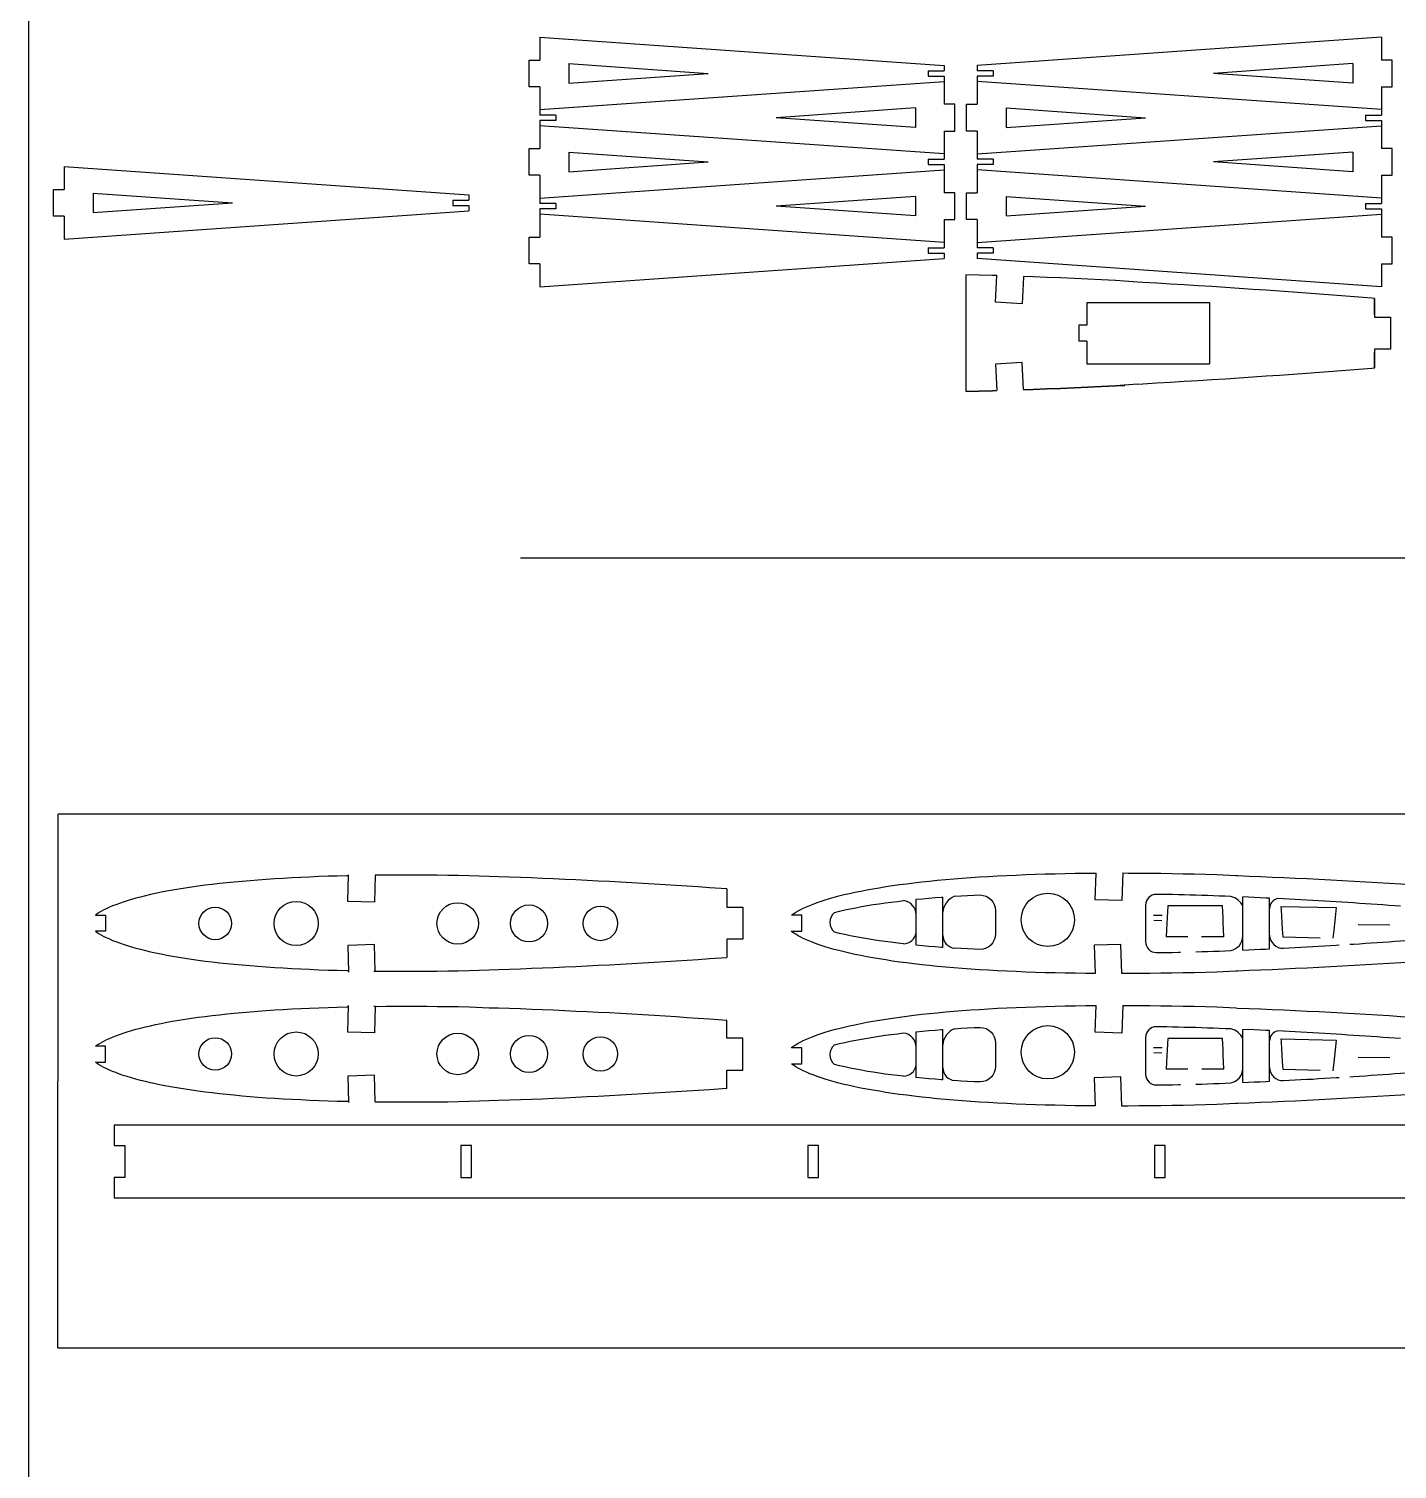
# Model space of a CAD drawing. Header units: inches. Extents: x 14 to 1585, y 4 to 1231.
# Drawn here: x 14.5 to 270.9, y 348.2 to 618.1 of the extents above; entities that cross this region are included whole.
import ezdxf

# ---------------------------------------------------------------- set-up
doc = ezdxf.new("R2010")
doc.units = ezdxf.units.IN
doc.header["$MEASUREMENT"] = 0
doc.layers.add('7', color=1, linetype='Continuous')
doc.layers.add('LAYER01', color=7, linetype='Continuous')

msp = doc.modelspace()

# ---------------------------------------------------------------- linework, layer by layer
for p, q in [((110.23, 616.51), (186.03, 611.21)), ((267.99, 616.51), (192.2, 611.21)), ((115.64, 611.54), (115.64, 607.89)), ((115.64, 611.54), (141.75, 609.71)), ((183.03, 610.21), (183.03, 609.21)), ((183.03, 610.21), (186.03, 610.21)), ((186.03, 611.21), (186.03, 610.21)), ((192.2, 611.21), (192.2, 610.21)), ((195.2, 610.21), (192.2, 610.21)), ((195.2, 610.21), (195.2, 609.21)), ((262.59, 611.54), (236.47, 609.71)), ((262.59, 611.54), (262.59, 607.89)), ((110.23, 602.91), (186.03, 608.21)), ((115.64, 607.89), (141.75, 609.71)), ((183.03, 609.21), (186.03, 609.21)), ((186.03, 609.21), (186.03, 608.21)), ((186.03, 609.21), (186.03, 608.21)), ((192.2, 609.21), (192.2, 608.21)), ((195.2, 609.21), (192.2, 609.21)), ((192.2, 609.21), (192.2, 608.21)), ((267.99, 602.91), (192.2, 608.21)), ((262.59, 607.89), (236.47, 609.71)), ((110.23, 602.91), (110.23, 601.91)), ((110.23, 602.91), (110.23, 601.91)), ((113.23, 601.91), (110.23, 601.91)), ((113.23, 601.91), (113.23, 600.91)), ((180.62, 603.24), (154.5, 601.41)), ((180.62, 603.24), (180.62, 599.59)), ((197.61, 603.24), (197.61, 599.59)), ((197.61, 603.24), (223.72, 601.41)), ((264.99, 601.91), (264.99, 600.91)), ((264.99, 601.91), (267.99, 601.91)), ((267.99, 602.91), (267.99, 601.91)), ((267.99, 602.91), (267.99, 601.91)), ((110.23, 600.91), (110.23, 599.91)), ((110.23, 600.91), (110.23, 599.91)), ((113.23, 600.91), (110.23, 600.91)), ((186.03, 594.61), (110.23, 599.91)), ((180.62, 599.59), (154.5, 601.41)), ((192.2, 594.61), (267.99, 599.91)), ((197.61, 599.59), (223.72, 601.41)), ((264.99, 600.91), (267.99, 600.91)), ((267.99, 600.91), (267.99, 599.91)), ((267.99, 600.91), (267.99, 599.91)), ((115.64, 594.94), (115.64, 591.29)), ((115.64, 594.94), (141.75, 593.11)), ((186.03, 594.61), (186.03, 593.61)), ((192.2, 594.61), (192.2, 593.61)), ((262.59, 594.94), (236.47, 593.11)), ((262.59, 594.94), (262.59, 591.29)), ((21.11, 592.25), (96.91, 586.95)), ((110.23, 586.31), (186.03, 591.61)), ((115.64, 591.29), (141.75, 593.11)), ((183.03, 593.61), (183.03, 592.61)), ((183.03, 593.61), (186.03, 593.61)), ((183.03, 592.61), (186.03, 592.61)), ((186.03, 592.61), (186.03, 591.61)), ((195.2, 593.61), (192.2, 593.61)), ((192.2, 592.61), (192.2, 591.61)), ((195.2, 592.61), (192.2, 592.61)), ((267.99, 586.31), (192.2, 591.61)), ((195.2, 593.61), (195.2, 592.61)), ((262.59, 591.29), (236.47, 593.11)), ((26.52, 587.28), (26.52, 583.62)), ((26.52, 587.28), (52.64, 585.45)), ((93.91, 585.95), (93.91, 584.95)), ((93.91, 585.95), (96.91, 585.95)), ((96.91, 586.95), (96.91, 585.95)), ((110.23, 586.31), (110.23, 585.31)), ((110.23, 586.31), (110.23, 585.31)), ((180.62, 586.64), (154.5, 584.81)), ((180.62, 586.64), (180.62, 582.99)), ((197.61, 586.64), (197.61, 582.99)), ((197.61, 586.64), (223.72, 584.81)), ((267.99, 586.31), (267.99, 585.31)), ((267.99, 586.31), (267.99, 585.31)), ((21.11, 578.65), (96.91, 583.95)), ((26.52, 583.62), (52.64, 585.45)), ((93.91, 584.95), (96.91, 584.95)), ((96.91, 584.95), (96.91, 583.95)), ((113.23, 585.31), (110.23, 585.31)), ((110.23, 584.31), (110.23, 583.31)), ((110.23, 584.31), (110.23, 583.31)), ((113.23, 584.31), (110.23, 584.31)), ((186.03, 578.01), (110.23, 583.31)), ((113.23, 585.31), (113.23, 584.31)), ((180.62, 582.99), (154.5, 584.81)), ((192.2, 578.01), (267.99, 583.31)), ((197.61, 582.99), (223.72, 584.81)), ((264.99, 585.31), (264.99, 584.31)), ((264.99, 585.31), (267.99, 585.31)), ((264.99, 584.31), (267.99, 584.31)), ((267.99, 584.31), (267.99, 583.31)), ((267.99, 584.31), (267.99, 583.31)), ((186.03, 578.01), (186.03, 577.01)), ((192.2, 578.01), (192.2, 577.01)), ((110.23, 569.71), (186.03, 575.01)), ((183.03, 577.01), (183.03, 576.01)), ((183.03, 577.01), (186.03, 577.01)), ((183.03, 576.01), (186.03, 576.01)), ((186.03, 576.01), (186.03, 575.01)), ((195.2, 577.01), (192.2, 577.01)), ((192.2, 576.01), (192.2, 575.01)), ((195.2, 576.01), (192.2, 576.01)), ((267.99, 569.71), (192.2, 575.01)), ((195.2, 577.01), (195.2, 576.01)), ((106.62, 518.92), (1106.62, 518.92)), ((19.92, 370.88), (19.95, 470.88)), ((1019.92, 470.88), (19.95, 470.88)), ((225.22, 451.98), (226.86, 451.98)), ((225.3, 451.03), (226.83, 451.01)), ((263.6, 450.2), (269.53, 450.14)), ((225.23, 427.17), (226.86, 427.17)), ((225.3, 426.22), (226.83, 426.2)), ((263.6, 425.39), (269.53, 425.33)), ((722.88, 412.64), (30.45, 412.64)), ((30.45, 412.64), (30.45, 408.84)), ((30.45, 408.84), (32.45, 408.84)), ((32.45, 408.84), (32.45, 402.84)), ((97.45, 408.84), (95.45, 408.84)), ((95.45, 408.84), (95.45, 402.84)), ((97.45, 405.84), (97.45, 408.84)), ((162.45, 408.84), (160.45, 408.84)), ((160.45, 408.84), (160.45, 402.84)), ((162.45, 405.84), (162.45, 408.84)), ((227.45, 408.84), (225.45, 408.84)), ((225.45, 408.84), (225.45, 402.84)), ((227.45, 405.84), (227.45, 408.84)), ((97.45, 402.84), (97.45, 405.84)), ((162.45, 402.84), (162.45, 405.84)), ((227.45, 402.84), (227.45, 405.84)), ((30.45, 402.84), (30.45, 399.04)), ((32.45, 402.84), (30.45, 402.84)), ((95.45, 402.84), (97.45, 402.84)), ((160.45, 402.84), (162.45, 402.84)), ((225.45, 402.84), (227.45, 402.84)), ((30.45, 399.04), (722.88, 399.04)), ((19.92, 370.88), (1019.92, 370.88))]:
    msp.add_line(p, q)
at = {"color": 7}
for p, q in [((190.06, 571.96), (190.06, 550.11)), ((200.87, 571.54), (200.88, 571.59)), ((266.64, 564.55), (266.64, 567.54)), ((266.64, 567.54), (266.64, 564.02)), ((212.75, 566.77), (212.75, 562.52)), ((212.75, 566.77), (235.75, 566.77)), ((235.75, 566.77), (235.75, 555.27)), ((212.75, 562.52), (211.25, 562.52)), ((211.25, 562.52), (211.25, 559.52)), ((266.64, 564.02), (269.64, 564.02)), ((269.64, 564.02), (269.64, 558.02)), ((212.75, 559.52), (211.25, 559.52)), ((212.75, 559.52), (212.75, 555.27)), ((269.64, 558.02), (266.64, 558.02)), ((266.64, 558.02), (266.64, 554.53)), ((266.64, 554.5), (266.64, 557.5)), ((212.75, 555.27), (235.75, 555.27))]:
    msp.add_line(p, q, dxfattribs=at)
at = {"color": 0}
for p, q in [((145.28, 456.9), (145.28, 453.48)), ((145.28, 453.48), (148.28, 453.48)), ((148.28, 453.48), (148.28, 447.48)), ((148.28, 447.48), (145.28, 447.48)), ((145.28, 447.48), (145.28, 444.07)), ((145.28, 428.92), (145.28, 432.33)), ((148.28, 428.92), (145.28, 428.92)), ((148.28, 422.92), (148.28, 428.92)), ((145.28, 419.5), (145.28, 422.92)), ((145.28, 422.92), (148.28, 422.92))]:
    msp.add_line(p, q, dxfattribs=at)
at = {"color": 3}
msp.add_lwpolyline([(14.46, 1230.98), (1584.87, 1230.98), (1584.87, 4.11), (14.46, 4.11)], close=True, dxfattribs=at)
at = {"color": 7, "linetype": 'Continuous'}
for points in [[(195.88, 571.81), (195.07, 571.83), (192.54, 571.9), (190.06, 571.96)], [(200.87, 571.54), (200.87, 571.54), (200.6, 566.54), (195.61, 566.82), (195.88, 571.81)], [(222.26, 570.58), (218.1, 570.93), (215.51, 571.05), (212.93, 571.17), (210.36, 571.28), (207.78, 571.39), (205.23, 571.49), (202.67, 571.59), (200.88, 571.65)], [(266.64, 567.54), (266.16, 567.58), (263.73, 567.77), (261.29, 567.97), (258.86, 568.15), (256.37, 568.34), (253.89, 568.53), (251.41, 568.71), (248.88, 568.89), (246.36, 569.07), (243.83, 569.24), (241.28, 569.42), (238.72, 569.59), (236.17, 569.75), (233.59, 569.91), (231.01, 570.07), (228.44, 570.22), (225.85, 570.37), (223.27, 570.52), (222.26, 570.58)], [(200.87, 550.48), (200.6, 555.53), (195.61, 555.25), (195.88, 550.26)], [(222.26, 551.5), (223.27, 551.56), (225.85, 551.71), (228.44, 551.86), (231.01, 552.01), (233.59, 552.17), (236.17, 552.33), (238.72, 552.49), (241.28, 552.66), (243.83, 552.84), (246.36, 553.01), (248.88, 553.19), (251.41, 553.37), (253.89, 553.55), (256.37, 553.74), (258.86, 553.92), (261.29, 554.11), (263.73, 554.3), (266.16, 554.5), (266.64, 554.53)], [(222.26, 551.5), (218.1, 551.14), (215.51, 551.02), (212.93, 550.9), (210.36, 550.79), (207.78, 550.68), (205.23, 550.58), (202.67, 550.48), (200.88, 550.42)], [(200.88, 550.42), (202.67, 550.48), (205.23, 550.58), (207.78, 550.68), (210.36, 550.79), (212.93, 550.9), (215.51, 551.02), (218.1, 551.14), (219.85, 551.23)], [(190.06, 550.11), (192.54, 550.17), (195.07, 550.24), (195.88, 550.26)], [(195.62, 550.26), (195.07, 550.24), (192.54, 550.17), (190.06, 550.11)]]:
    msp.add_lwpolyline(points, dxfattribs=at)
at = {"color": 0}
for centre, radius in [((49.4, 450.43), 3.05), ((64.56, 450.43), 4.13), ((94.84, 450.43), 3.89), ((108.21, 450.43), 3.47), ((121.58, 450.43), 3.23), ((205.44, 451.1), 5), ((64.56, 425.97), 4.13), ((94.84, 425.97), 3.89), ((108.21, 425.97), 3.47), ((121.58, 425.97), 3.23), ((205.44, 426.29), 5), ((49.4, 425.97), 3.05)]:
    msp.add_circle(centre, radius, dxfattribs=at)
for centre in [(166.99, 450.65), (166.99, 425.84)]:
    msp.add_arc(centre, 2.4, 129.9525, 230.0475, dxfattribs=at)
at = {"layer": '7', "color": 0, "linetype": 'Continuous'}
for points in [[(74.38, 459.36), (74.07, 459.36), (72.27, 459.31), (70.54, 459.26), (68.81, 459.2), (67.07, 459.13), (65.42, 459.05), (63.76, 458.97), (62.11, 458.88), (60.54, 458.78), (58.97, 458.67), (57.4, 458.56), (55.92, 458.44), (54.44, 458.31), (52.96, 458.17), (51.57, 458.04), (50.18, 457.89), (48.8, 457.73), (47.51, 457.57), (46.23, 457.4), (44.95, 457.22), (43.77, 457.04), (42.59, 456.85), (41.42, 456.65), (40.35, 456.46), (39.29, 456.26), (38.22, 456.04), (37.27, 455.83), (36.32, 455.61), (35.37, 455.37), (34.53, 455.15), (33.7, 454.92), (32.87, 454.67), (32.16, 454.44), (31.45, 454.19), (30.75, 453.93), (30.16, 453.7), (29.57, 453.45), (28.99, 453.18), (28.53, 452.95), (28.07, 452.71), (27.62, 452.45), (27.28, 452.23), (26.95, 451.99)], [(79.38, 459.39), (79.22, 454.39), (74.22, 454.56), (74.39, 459.55)], [(100.76, 459.21), (96.96, 459.36), (94.95, 459.4), (92.98, 459.43), (91.01, 459.45), (89.04, 459.47), (87.12, 459.48), (85.2, 459.48), (83.27, 459.48), (81.41, 459.47), (79.54, 459.45), (79.38, 459.45)], [(145.28, 456.9), (142, 457.12), (139.93, 457.26), (137.87, 457.4), (135.8, 457.54), (133.71, 457.67), (131.63, 457.79), (129.54, 457.92), (127.45, 458.04), (125.36, 458.16), (123.26, 458.27), (121.17, 458.38), (119.08, 458.49), (116.99, 458.59), (114.9, 458.69), (112.82, 458.78), (110.73, 458.87), (108.66, 458.95), (106.59, 459.02), (104.53, 459.1), (102.48, 459.16), (100.76, 459.21)], [(157.38, 451.95), (157.48, 452.03), (157.82, 452.28), (158.18, 452.51), (158.65, 452.78), (159.13, 453.04), (159.61, 453.28), (160.22, 453.55), (160.83, 453.82), (161.45, 454.06), (162.18, 454.34), (162.93, 454.59), (163.68, 454.83), (164.54, 455.09), (165.41, 455.34), (166.29, 455.57), (167.28, 455.82), (168.28, 456.05), (169.28, 456.27), (170.39, 456.5), (171.51, 456.71), (172.62, 456.91), (173.85, 457.12), (175.09, 457.32), (176.32, 457.51), (177.66, 457.7), (179.01, 457.87), (180.35, 458.04), (181.8, 458.21), (183.25, 458.36), (184.7, 458.51), (186.25, 458.65), (187.8, 458.78), (189.36, 458.91), (191, 459.03), (192.64, 459.14), (194.29, 459.24), (196.02, 459.34), (197.75, 459.42), (199.49, 459.5), (201.3, 459.58), (203.11, 459.64), (204.93, 459.7), (206.81, 459.74), (208.7, 459.79), (210.59, 459.82), (212.54, 459.84), (214.5, 459.86)], [(219.49, 459.88), (219.49, 459.88), (219.33, 454.7), (214.33, 454.87), (214.5, 459.86)], [(219.49, 459.88), (220.47, 459.87), (222.49, 459.86), (224.55, 459.85), (226.61, 459.82), (228.68, 459.79), (230.78, 459.75), (232.89, 459.71), (234.99, 459.66), (237.13, 459.6), (240.69, 459.4)], [(240.69, 459.4), (240.99, 459.39), (243.16, 459.31), (245.32, 459.22), (247.51, 459.13), (249.69, 459.04), (251.87, 458.94), (254.06, 458.83), (256.25, 458.72), (258.45, 458.6), (260.64, 458.48), (262.83, 458.36), (265.02, 458.23), (267.2, 458.1), (269.39, 457.97), (271.57, 457.83), (273.74, 457.69), (275.9, 457.55), (278.07, 457.4), (280.21, 457.25), (282.35, 457.1), (284.49, 456.95), (285.18, 456.9)], [(165.45, 452.49), (166.4, 452.72), (167.4, 452.96), (168.42, 453.17), (169.47, 453.38), (170.53, 453.58), (171.62, 453.77), (172.71, 453.95), (173.83, 454.12), (174.96, 454.28), (176.1, 454.43), (177.25, 454.57), (178.41, 454.71)], [(180.76, 454.95), (181.95, 455.06), (183.14, 455.17), (184.33, 455.26), (185.54, 455.35), (185.75, 455.37)], [(187.96, 455.51), (189.18, 455.59), (190.4, 455.65), (191.63, 455.71), (192.76, 455.76)], [(227.91, 453.71), (227.85, 452.63), (227.8, 451.53), (227.75, 450.44), (227.64, 447.92)], [(238.43, 447.92), (238.37, 449.34), (238.32, 450.44), (238.27, 451.53), (238.22, 452.63), (238.16, 453.71)], [(247, 455.16), (246.3, 455.19), (245.21, 455.24), (244.11, 455.3), (242.01, 455.39)], [(271.54, 453.66), (270.44, 453.74), (269.34, 453.81), (268.24, 453.89), (267.15, 453.97), (266.04, 454.04), (264.95, 454.12), (263.85, 454.19), (262.75, 454.26), (261.65, 454.33), (260.56, 454.4), (259.46, 454.47), (258.36, 454.54), (257.26, 454.6), (256.17, 454.67), (255.07, 454.73), (253.97, 454.8), (252.88, 454.86), (251.78, 454.92), (250.69, 454.97), (249.59, 455.03), (248.49, 455.09)], [(256.48, 447.69), (249.53, 447.84), (249.42, 449.37), (249.34, 450.57), (249.27, 451.77), (249.2, 452.98), (249.17, 453.61), (259.46, 453.39), (259.41, 452.76), (259.29, 451.55), (259.17, 450.35), (259.04, 449.16), (258.86, 447.64)], [(26.95, 451.98), (28.85, 451.98), (28.85, 448.98), (26.95, 448.98)], [(157.38, 448.95), (159.32, 448.95), (159.32, 451.95), (157.38, 451.95)], [(26.95, 448.98), (27.28, 448.74), (27.62, 448.51), (28.07, 448.25), (28.53, 448.01), (28.99, 447.78), (29.57, 447.52), (30.16, 447.26), (30.75, 447.03), (31.45, 446.77), (32.16, 446.52), (32.87, 446.29), (33.7, 446.04), (34.53, 445.81), (35.37, 445.59), (36.32, 445.36), (37.27, 445.13), (38.22, 444.92), (39.29, 444.71), (40.35, 444.5), (41.42, 444.31), (42.59, 444.11), (43.77, 443.92), (44.95, 443.74), (46.23, 443.56), (47.51, 443.39), (48.8, 443.23), (50.18, 443.07), (51.57, 442.93), (52.96, 442.79), (54.44, 442.65), (55.92, 442.52), (57.4, 442.4), (58.97, 442.29), (60.54, 442.18), (62.11, 442.08), (63.76, 441.99), (65.42, 441.91), (67.07, 441.83), (68.81, 441.76), (70.54, 441.7), (72.27, 441.65), (74.07, 441.6), (74.38, 441.6)], [(214.33, 441.04), (212.54, 441.05), (210.59, 441.08), (208.7, 441.11), (206.81, 441.15), (204.93, 441.2), (203.11, 441.26), (201.3, 441.32), (199.49, 441.4), (197.75, 441.47), (196.02, 441.56), (194.29, 441.66), (192.64, 441.76), (191, 441.87), (189.36, 441.99), (187.8, 442.11), (186.25, 442.25), (184.7, 442.39), (183.25, 442.54), (181.8, 442.69), (180.35, 442.86), (179.01, 443.03), (177.66, 443.2), (176.32, 443.39), (175.09, 443.58), (173.85, 443.77), (172.62, 443.98), (171.51, 444.19), (170.39, 444.4), (169.28, 444.63), (168.28, 444.85), (167.28, 445.08), (166.29, 445.33), (165.41, 445.56), (164.54, 445.8), (163.68, 446.06), (162.93, 446.3), (162.18, 446.56), (161.45, 446.83), (160.83, 447.08), (160.22, 447.34), (159.61, 447.62), (159.13, 447.86), (158.65, 448.11), (158.18, 448.39), (157.82, 448.62), (157.48, 448.87), (157.38, 448.95)], [(178.41, 446.59), (178.41, 446.59), (178.41, 446.59), (174.96, 447.02), (173.83, 447.18), (172.71, 447.35), (171.62, 447.52), (170.53, 447.72), (169.47, 447.91), (168.42, 448.12), (167.4, 448.34), (166.4, 448.57), (165.45, 448.81)], [(79.14, 441.47), (79.38, 441.48), (79.22, 446.48), (74.22, 446.32), (74.39, 441.32)], [(185.75, 445.93), (185.54, 445.95), (184.33, 446.04), (183.14, 446.13), (181.95, 446.24), (180.76, 446.35)], [(192.76, 445.53), (191.63, 445.59), (190.4, 445.65), (189.18, 445.71), (187.96, 445.78)], [(219.28, 441.02), (219.11, 446.49), (214.12, 446.33), (214.33, 441.04)], [(233.18, 445.12), (234.27, 445.15), (235.37, 445.19), (236.46, 445.22), (237.55, 445.26), (238.64, 445.3), (239.74, 445.34)], [(242.01, 445.44), (243.02, 445.48), (244.11, 445.53), (245.21, 445.58), (246.3, 445.63), (247, 445.66)], [(249.59, 445.79), (250.69, 445.85), (251.78, 445.91), (252.88, 445.97), (253.97, 446.03), (255.07, 446.09), (256.17, 446.16), (257.26, 446.22), (258.36, 446.29), (259.46, 446.35), (260.06, 446.39)], [(262.02, 446.52), (262.75, 446.56), (263.85, 446.63), (264.95, 446.71), (266.04, 446.78), (267.15, 446.86), (268.24, 446.93), (269.34, 447.01), (270.44, 447.09), (271.54, 447.17), (272.64, 447.25), (273.74, 447.33), (274.84, 447.41), (275.94, 447.49), (277.04, 447.57), (278.14, 447.66), (279.24, 447.74), (279.79, 447.79)], [(100.76, 441.76), (102.48, 441.81), (104.53, 441.87), (106.59, 441.94), (108.66, 442.02), (110.73, 442.1), (112.82, 442.19), (114.9, 442.28), (116.99, 442.38), (119.08, 442.48), (121.17, 442.58), (123.26, 442.69), (125.36, 442.81), (127.45, 442.93), (129.54, 443.05), (131.63, 443.18), (133.71, 443.3), (135.8, 443.43), (137.87, 443.57), (139.93, 443.7), (142, 443.84), (145.28, 444.07)], [(285.17, 444), (284.49, 443.95), (282.35, 443.79), (280.21, 443.64), (278.07, 443.49), (275.9, 443.35), (273.74, 443.2), (271.57, 443.06), (269.39, 442.93), (267.2, 442.79), (265.02, 442.67), (262.83, 442.54), (260.64, 442.41), (258.45, 442.29), (256.25, 442.17), (254.06, 442.06), (251.87, 441.96), (249.69, 441.86), (247.51, 441.76), (245.32, 441.67), (243.16, 441.59), (240.99, 441.5), (240.69, 441.49)], [(79.38, 441.51), (79.54, 441.51), (81.41, 441.49), (83.27, 441.48), (85.2, 441.48), (87.12, 441.48), (89.04, 441.49), (91.01, 441.51), (92.98, 441.53), (94.95, 441.56), (96.96, 441.6), (100.76, 441.76)], [(240.69, 441.49), (237.13, 441.3), (234.99, 441.24), (232.89, 441.19), (230.78, 441.15), (228.68, 441.11), (226.61, 441.08), (224.55, 441.05), (222.49, 441.04), (220.47, 441.03), (219.29, 441.02)], [(26.95, 427.42), (27.28, 427.66), (27.62, 427.89), (28.07, 428.15), (28.53, 428.39), (28.99, 428.62), (29.57, 428.88), (30.16, 429.13), (30.75, 429.37), (31.45, 429.63), (32.16, 429.88), (32.87, 430.11), (33.7, 430.35), (34.53, 430.59), (35.37, 430.81), (36.32, 431.04), (37.27, 431.27), (38.22, 431.47), (39.29, 431.69), (40.35, 431.9), (41.42, 432.09), (42.59, 432.29), (43.77, 432.48), (44.95, 432.66), (46.23, 432.84), (47.51, 433.01), (48.8, 433.17), (50.18, 433.33), (51.57, 433.47), (52.96, 433.61), (54.44, 433.75), (55.92, 433.88), (57.4, 434), (58.97, 434.11), (60.54, 434.22), (62.11, 434.31), (63.76, 434.41), (65.42, 434.49), (67.07, 434.56), (68.81, 434.63), (70.54, 434.7), (72.27, 434.75), (74.07, 434.8), (74.38, 434.8)], [(79.14, 434.93), (79.38, 434.92), (79.22, 429.92), (74.22, 430.08), (74.39, 435.08)], [(79.38, 434.89), (79.54, 434.89), (81.41, 434.91), (83.27, 434.92), (85.2, 434.92), (87.12, 434.92), (89.04, 434.91), (91.01, 434.89), (92.98, 434.87), (94.95, 434.84), (96.96, 434.8), (100.76, 434.64)], [(100.76, 434.64), (102.48, 434.59), (104.53, 434.53), (106.59, 434.46), (108.66, 434.38), (110.73, 434.3), (112.82, 434.21), (114.9, 434.12), (116.99, 434.02), (119.08, 433.92), (121.17, 433.82), (123.26, 433.71), (125.36, 433.59), (127.45, 433.47), (129.54, 433.35), (131.63, 433.22), (133.71, 433.1), (135.8, 432.97), (137.87, 432.83), (139.93, 432.7), (142, 432.56), (145.28, 432.33)], [(157.39, 427.14), (157.48, 427.22), (157.82, 427.47), (158.18, 427.7), (158.65, 427.98), (159.13, 428.23), (159.61, 428.47), (160.22, 428.75), (160.83, 429.01), (161.45, 429.25), (162.19, 429.53), (162.93, 429.79), (163.68, 430.03), (164.54, 430.29), (165.42, 430.53), (166.29, 430.76), (167.28, 431.01), (168.28, 431.24), (169.28, 431.46), (170.39, 431.69), (171.51, 431.9), (172.63, 432.11), (173.86, 432.32), (175.09, 432.51), (176.32, 432.7), (177.66, 432.89), (179.01, 433.06), (180.35, 433.23), (181.8, 433.4), (183.25, 433.55), (184.71, 433.7), (186.25, 433.84), (187.8, 433.97), (189.36, 434.1), (191, 434.22), (192.64, 434.33), (194.29, 434.43), (196.02, 434.53), (197.75, 434.62), (199.49, 434.69), (201.3, 434.77), (203.11, 434.83), (204.93, 434.89), (206.82, 434.94), (208.7, 434.98), (210.59, 435.01), (212.54, 435.04), (214.5, 435.05)], [(219.49, 435.07), (219.49, 435.07), (219.33, 429.89), (214.33, 430.06), (214.5, 435.05)], [(219.49, 435.07), (220.48, 435.06), (222.49, 435.05), (224.55, 435.04), (226.61, 435.01), (228.68, 434.98), (230.78, 434.94), (232.89, 434.9), (234.99, 434.85), (237.13, 434.79), (240.69, 434.59)], [(240.69, 434.59), (240.99, 434.58), (243.16, 434.5), (245.32, 434.41), (247.51, 434.32), (249.69, 434.23), (251.87, 434.13), (254.06, 434.02), (256.26, 433.91), (258.45, 433.79), (260.64, 433.67), (262.83, 433.55), (265.02, 433.42), (267.2, 433.29), (269.39, 433.16), (271.57, 433.02), (273.74, 432.88), (275.9, 432.74), (278.07, 432.59), (280.21, 432.44), (282.35, 432.29), (284.49, 432.14), (285.18, 432.09)], [(165.45, 427.68), (166.4, 427.91), (167.4, 428.15), (168.42, 428.36), (169.47, 428.57), (170.53, 428.77), (171.62, 428.96), (172.71, 429.14), (173.83, 429.31), (174.96, 429.47), (176.1, 429.62), (177.25, 429.76), (178.41, 429.9)], [(180.76, 430.14), (181.95, 430.25), (183.14, 430.36), (184.34, 430.45), (185.54, 430.54), (185.75, 430.56)], [(187.96, 430.7), (189.18, 430.78), (190.4, 430.84), (191.63, 430.9), (192.76, 430.96)], [(247, 430.35), (246.3, 430.38), (245.21, 430.44), (244.12, 430.49), (242.01, 430.58)], [(271.54, 428.85), (270.44, 428.93), (269.34, 429.01), (268.24, 429.08), (267.15, 429.16), (266.05, 429.23), (264.95, 429.31), (263.85, 429.38), (262.75, 429.45), (261.66, 429.52), (260.56, 429.59), (259.46, 429.66), (258.36, 429.73), (257.27, 429.79), (256.17, 429.86), (255.07, 429.92), (253.98, 429.99), (252.88, 430.05), (251.78, 430.11), (250.69, 430.17), (249.59, 430.22), (248.5, 430.28)], [(26.95, 424.42), (28.85, 424.42), (28.85, 427.42), (26.95, 427.42)], [(157.39, 424.14), (159.32, 424.14), (159.32, 427.14), (157.39, 427.14)], [(227.91, 428.9), (227.86, 427.82), (227.8, 426.72), (227.75, 425.63), (227.64, 423.11)], [(238.43, 423.11), (238.37, 424.53), (238.32, 425.63), (238.27, 426.72), (238.22, 427.82), (238.17, 428.9)], [(256.48, 422.88), (249.53, 423.04), (249.42, 424.56), (249.34, 425.76), (249.27, 426.96), (249.2, 428.17), (249.17, 428.8), (259.46, 428.58), (259.41, 427.95), (259.29, 426.74), (259.17, 425.54), (259.04, 424.35), (258.86, 422.83)], [(74.38, 417.04), (74.07, 417.04), (72.27, 417.09), (70.54, 417.14), (68.81, 417.2), (67.07, 417.27), (65.42, 417.35), (63.76, 417.43), (62.11, 417.52), (60.54, 417.62), (58.97, 417.72), (57.4, 417.84), (55.92, 417.96), (54.44, 418.09), (52.96, 418.22), (51.57, 418.36), (50.18, 418.51), (48.8, 418.67), (47.51, 418.83), (46.23, 419), (44.95, 419.18), (43.77, 419.36), (42.59, 419.54), (41.42, 419.74), (40.35, 419.94), (39.29, 420.14), (38.22, 420.36), (37.27, 420.57), (36.32, 420.79), (35.37, 421.03), (34.53, 421.25), (33.7, 421.48), (32.87, 421.73), (32.16, 421.96), (31.45, 422.2), (30.75, 422.47), (30.16, 422.7), (29.57, 422.95), (28.99, 423.22), (28.53, 423.45), (28.07, 423.69), (27.62, 423.95), (27.28, 424.17), (26.95, 424.41)], [(214.33, 416.23), (212.54, 416.25), (210.59, 416.27), (208.7, 416.3), (206.82, 416.35), (204.93, 416.39), (203.11, 416.45), (201.3, 416.51), (199.49, 416.59), (197.75, 416.67), (196.02, 416.75), (194.29, 416.85), (192.64, 416.95), (191, 417.06), (189.36, 417.18), (187.8, 417.31), (186.25, 417.44), (184.71, 417.58), (183.25, 417.73), (181.8, 417.88), (180.35, 418.05), (179.01, 418.22), (177.66, 418.39), (176.32, 418.58), (175.09, 418.77), (173.86, 418.97), (172.63, 419.18), (171.51, 419.38), (170.39, 419.59), (169.28, 419.82), (168.28, 420.04), (167.28, 420.27), (166.29, 420.52), (165.42, 420.75), (164.54, 420.99), (163.68, 421.26), (162.93, 421.5), (162.19, 421.75), (161.45, 422.03), (160.83, 422.27), (160.22, 422.54), (159.61, 422.81), (159.13, 423.05), (158.65, 423.31), (158.18, 423.58), (157.82, 423.81), (157.48, 424.06), (157.39, 424.14)], [(178.41, 421.78), (178.41, 421.78), (178.41, 421.78), (174.96, 422.21), (173.83, 422.37), (172.71, 422.54), (171.62, 422.71), (170.53, 422.91), (169.47, 423.1), (168.42, 423.31), (167.4, 423.53), (166.4, 423.76), (165.45, 424)], [(79.38, 417.01), (79.22, 422.01), (74.22, 421.84), (74.39, 416.85)], [(185.75, 421.12), (185.54, 421.14), (184.34, 421.23), (183.14, 421.32), (181.95, 421.43), (180.76, 421.54)], [(219.28, 416.21), (219.11, 421.68), (214.12, 421.52), (214.33, 416.23)], [(249.59, 420.98), (250.69, 421.04), (251.78, 421.1), (252.88, 421.16), (253.98, 421.22), (255.07, 421.28), (256.17, 421.35), (257.27, 421.41), (258.36, 421.48), (259.46, 421.54), (260.06, 421.58)], [(262.03, 421.71), (262.75, 421.75), (263.85, 421.82), (264.95, 421.9), (266.05, 421.97), (267.15, 422.05), (268.24, 422.12), (269.34, 422.2), (270.44, 422.28), (271.54, 422.36), (272.64, 422.44), (273.74, 422.52), (274.84, 422.6), (275.94, 422.68), (277.04, 422.76), (278.14, 422.85), (279.24, 422.93), (279.79, 422.98)], [(145.28, 419.5), (142, 419.28), (139.93, 419.14), (137.87, 419), (135.8, 418.86), (133.71, 418.73), (131.63, 418.61), (129.54, 418.48), (127.45, 418.36), (125.36, 418.24), (123.26, 418.13), (121.17, 418.02), (119.08, 417.91), (116.99, 417.81), (114.9, 417.71), (112.82, 417.62), (110.73, 417.53), (108.66, 417.45), (106.59, 417.38), (104.53, 417.3), (102.48, 417.24), (100.76, 417.19)], [(192.76, 420.72), (191.63, 420.78), (190.4, 420.84), (189.18, 420.9), (187.96, 420.98)], [(233.18, 420.31), (234.27, 420.34), (235.37, 420.38), (236.46, 420.41), (237.55, 420.45), (238.64, 420.49), (239.74, 420.54)], [(285.17, 419.19), (284.49, 419.14), (282.35, 418.98), (280.21, 418.83), (278.07, 418.68), (275.9, 418.54), (273.74, 418.39), (271.57, 418.25), (269.39, 418.12), (267.2, 417.98), (265.02, 417.86), (262.83, 417.73), (260.64, 417.6), (258.45, 417.48), (256.26, 417.36), (254.06, 417.25), (251.87, 417.15), (249.69, 417.05), (247.51, 416.95), (245.32, 416.86), (243.16, 416.78), (240.99, 416.69), (240.69, 416.68)], [(242.01, 420.63), (243.02, 420.67), (244.12, 420.72), (245.21, 420.77), (246.3, 420.82), (247, 420.85)], [(100.76, 417.19), (96.96, 417.04), (94.95, 417), (92.98, 416.97), (91.01, 416.95), (89.04, 416.93), (87.12, 416.92), (85.2, 416.92), (83.27, 416.92), (81.41, 416.93), (79.54, 416.95), (79.38, 416.95)], [(240.69, 416.68), (237.13, 416.49), (234.99, 416.43), (232.89, 416.38), (230.78, 416.34), (228.68, 416.3), (226.61, 416.27), (224.55, 416.24), (222.49, 416.23), (220.48, 416.22), (219.29, 416.21)]]:
    msp.add_lwpolyline(points, dxfattribs=at)
for points in [[(192.76, 455.76, -0.409078), (195.62, 452.85), (195.62, 448.45, -0.409078), (192.76, 445.53)], [(239.74, 455.48), (239.74, 455.48), (239.74, 455.48), (238.64, 455.52), (237.55, 455.56), (236.46, 455.6), (235.37, 455.64), (234.27, 455.67), (233.18, 455.7), (232.09, 455.74), (231, 455.77), (229.91, 455.79), (228.82, 455.82), (227.73, 455.84), (226.64, 455.86), (225.79, 455.88, 0.419355), (223.75, 453.88), (223.75, 446.98, 0.414214), (225.75, 444.98), (227.73, 444.98), (228.82, 445), (229.91, 445.03), (230.31, 445.04), (230.31, 445.04)], [(192.76, 430.96, -0.409078), (195.62, 428.04), (195.62, 423.64, -0.409078), (192.76, 420.72)], [(239.74, 430.67), (239.74, 430.67), (239.74, 430.67), (238.64, 430.71), (237.55, 430.75), (236.46, 430.79), (235.37, 430.83), (234.27, 430.86), (233.18, 430.9), (232.09, 430.93), (231, 430.96), (229.91, 430.98), (228.82, 431.01), (227.73, 431.03), (226.64, 431.06), (225.79, 431.07, 0.419355), (223.75, 429.07), (223.75, 422.17, 0.414214), (225.75, 420.17), (227.73, 420.17), (228.82, 420.2), (229.91, 420.22), (230.31, 420.23), (230.31, 420.23)]]:
    msp.add_lwpolyline(points, format="xyb", dxfattribs=at)
at = {"layer": 'LAYER01', "color": 7, "linetype": 'Continuous'}
for p, q in [((110.23, 616.51), (110.23, 612.21)), ((267.99, 616.51), (267.99, 612.21)), ((108.23, 612.21), (110.23, 612.21)), ((108.23, 607.21), (108.23, 612.21)), ((269.99, 612.21), (267.99, 612.21)), ((269.99, 607.21), (269.99, 612.21)), ((186.03, 608.21), (186.03, 603.91)), ((192.2, 608.21), (192.2, 603.91)), ((110.23, 607.21), (108.23, 607.21)), ((110.23, 607.21), (110.23, 602.91)), ((267.99, 607.21), (269.99, 607.21)), ((267.99, 607.21), (267.99, 602.91)), ((188.03, 603.91), (186.03, 603.91)), ((188.03, 598.91), (188.03, 603.91)), ((190.2, 603.91), (192.2, 603.91)), ((190.2, 598.91), (190.2, 603.91)), ((110.23, 599.91), (110.23, 595.61)), ((267.99, 599.91), (267.99, 595.61)), ((186.03, 598.91), (188.03, 598.91)), ((186.03, 598.91), (186.03, 594.61)), ((192.2, 598.91), (190.2, 598.91)), ((192.2, 598.91), (192.2, 594.61)), ((108.23, 595.61), (110.23, 595.61)), ((108.23, 590.61), (108.23, 595.61)), ((269.99, 595.61), (267.99, 595.61)), ((269.99, 590.61), (269.99, 595.61)), ((21.11, 592.25), (21.11, 587.95)), ((186.03, 591.61), (186.03, 587.31)), ((192.2, 591.61), (192.2, 587.31)), ((110.23, 590.61), (108.23, 590.61)), ((110.23, 590.61), (110.23, 586.31)), ((267.99, 590.61), (269.99, 590.61)), ((267.99, 590.61), (267.99, 586.31)), ((19.11, 587.95), (21.11, 587.95)), ((19.11, 582.95), (19.11, 587.95)), ((188.03, 587.31), (186.03, 587.31)), ((188.03, 582.31), (188.03, 587.31)), ((190.2, 587.31), (192.2, 587.31)), ((190.2, 582.31), (190.2, 587.31)), ((110.23, 583.31), (110.23, 579.01)), ((267.99, 583.31), (267.99, 579.01)), ((21.11, 582.95), (19.11, 582.95)), ((21.11, 582.95), (21.11, 578.65)), ((186.03, 582.31), (188.03, 582.31)), ((186.03, 582.31), (186.03, 578.01)), ((192.2, 582.31), (190.2, 582.31)), ((192.2, 582.31), (192.2, 578.01)), ((108.23, 579.01), (110.23, 579.01)), ((108.23, 574.01), (108.23, 579.01)), ((269.99, 579.01), (267.99, 579.01)), ((269.99, 574.01), (269.99, 579.01)), ((110.23, 574.01), (108.23, 574.01)), ((110.23, 574.01), (110.23, 569.71)), ((267.99, 574.01), (269.99, 574.01)), ((267.99, 574.01), (267.99, 569.71))]:
    msp.add_line(p, q, dxfattribs=at)
at = {"layer": 'LAYER01', "color": 0}
for p, q in [((180.79, 446.34), (180.79, 454.95)), ((185.75, 445.93), (185.75, 455.37)), ((238.16, 453.71), (227.91, 453.71)), ((242.01, 445.44), (242.01, 455.39)), ((247, 445.66), (247, 455.16)), ((231.65, 447.92), (227.64, 447.92)), ((238.43, 447.92), (234.26, 447.92)), ((180.79, 421.53), (180.79, 430.14)), ((185.75, 421.12), (185.75, 430.56)), ((242.01, 420.63), (242.01, 430.58)), ((247, 420.85), (247, 430.35)), ((238.17, 428.9), (227.91, 428.9)), ((231.65, 423.11), (227.64, 423.11)), ((238.43, 423.11), (234.27, 423.11))]:
    msp.add_line(p, q, dxfattribs=at)
for centre, radius, start, end in [((178.03, 451.97), 2.76, 1.9455, 81.9894), ((189.25, 452.25), 3.51, 111.4761, 175.6084), ((239.08, 452.37), 3.17, 22.8084, 78.1556), ((248.88, 453.25), 1.87, 101.725, 180.4825), ((178.24, 449.2), 2.61, 273.8696, 347.5483), ((188.24, 448.26), 2.49, 181.8484, 263.6367), ((239.08, 448.2), 2.93, 282.8663, 357.4614), ((249.47, 448.26), 2.47, 180.8323, 272.7941), ((178.03, 427.16), 2.76, 1.9455, 81.9894), ((189.25, 427.44), 3.51, 111.4761, 175.6084), ((239.09, 427.57), 3.17, 22.8084, 78.1556), ((248.88, 428.44), 1.87, 101.725, 180.4825), ((178.24, 424.39), 2.61, 273.8696, 347.5483), ((188.24, 423.45), 2.49, 181.8484, 263.6367), ((239.08, 423.39), 2.93, 282.8663, 357.4614), ((249.47, 423.45), 2.47, 180.8323, 272.7941)]:
    msp.add_arc(centre, radius, start, end, dxfattribs=at)

doc.saveas('drawing.dxf')
